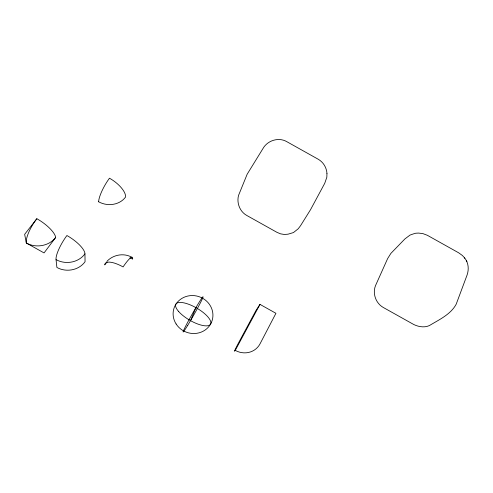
<?xml version="1.0" encoding="UTF-8"?>
<svg xmlns="http://www.w3.org/2000/svg" width="493" height="493" viewBox="0 0 493 493"><rect width="100%" height="100%" fill="white"/><g stroke="black" fill="none" stroke-linecap="round" stroke-linejoin="round"><path stroke-width="0.74" d="M190.514 320.66L195.924 307.638M235.247 350.375L259.984 304.384L275.932 313.301L260.058 343.8A18.752 17.606 36.2 0 1 235.247 350.375A18.863 0.622 -61 0 1 240.029 340.121L256.021 310.424L259.984 304.384M55.666 237.466L44.056 252.927L26.351 243.031L24.65 234.329L36.846 218.713A20.829 6.729 34.9 0 1 55.666 237.466A21.026 17.988 -3.1 0 1 26.351 243.031A20.182 6.076 -58.4 0 1 36.846 218.713M106.833 261.45C113.045 254.69 123.706 252.712 131.785 257.223M464.64 257.938L462.329 255.442L458.638 252.792L427.351 235.29L422.92 233.62L418.594 233.078L415.716 233.226L413.325 233.922L410.01 235.087L404.895 238.945L390.881 253.39L387.634 258.579L375.506 285.638C372.338 293.594 375.832 303.294 383.283 307.472L413.824 324.548C418.588 326.834 424.424 327.845 429.378 325.577C438.918 319.784 450.676 314.516 456.185 304.218L467.056 275.106C469.089 269.338 468.566 262.824 464.64 257.938L464.8 258.196M466.347 260.809L466.883 261.691M56.042 259.626L56.892 267.459A20.275 17.81 -2.4 0 0 85.061 261.709L84.95 253.833A20.589 6.803 34.1 0 0 66.912 235.518A20.176 5.103 -58.8 0 0 56.042 259.626A20.798 18.186 -1.6 0 0 84.95 253.833M107.055 262.165A20.41 18.531 3.2 0 0 104.744 264.901A20.25 6.92 32.5 0 1 123.084 266.923A20.17 3.278 -59.6 0 1 132.617 259.115A20.41 18.531 3.2 0 0 129.936 257.851M326.958 173.407L326.841 177.221L324.733 183.31L310.547 209.667L300.57 225.665L298.222 228.77L293.452 232.573L288.048 234.181L284.356 234.477L280.572 233.848L276.967 232.345L246.74 215.441C239.82 211.602 236.498 202.962 238.544 195.401L247.166 174.22L262.874 148.713C267.409 140.406 278.773 136.814 287.006 141.781L317.973 159.103C323.211 161.987 326.569 167.466 326.958 173.407M187.753 325.269A20.164 0.912 -60.5 0 0 203.054 297.008A20.164 0.912 -60.5 0 0 188.462 320.826A20.164 0.912 -60.5 0 0 187.753 325.269M178.7 311.564A20.022 6.994 30.1 0 0 209.198 325.349A20.022 6.994 30.1 0 0 191.752 305.531A20.022 6.994 30.1 0 0 178.7 311.564M176.124 323.993A20.04 18.863 18.9 0 0 210.603 324.074A20.04 18.863 18.9 0 0 192.332 295.547A20.04 18.863 18.9 0 0 176.124 323.993M98.637 201.779A19.517 16.626 7 0 0 125.567 197.021A19.554 8.141 35.5 0 0 109.477 178.201A19.017 4.647 -60.4 0 0 98.637 201.779"/></g></svg>
